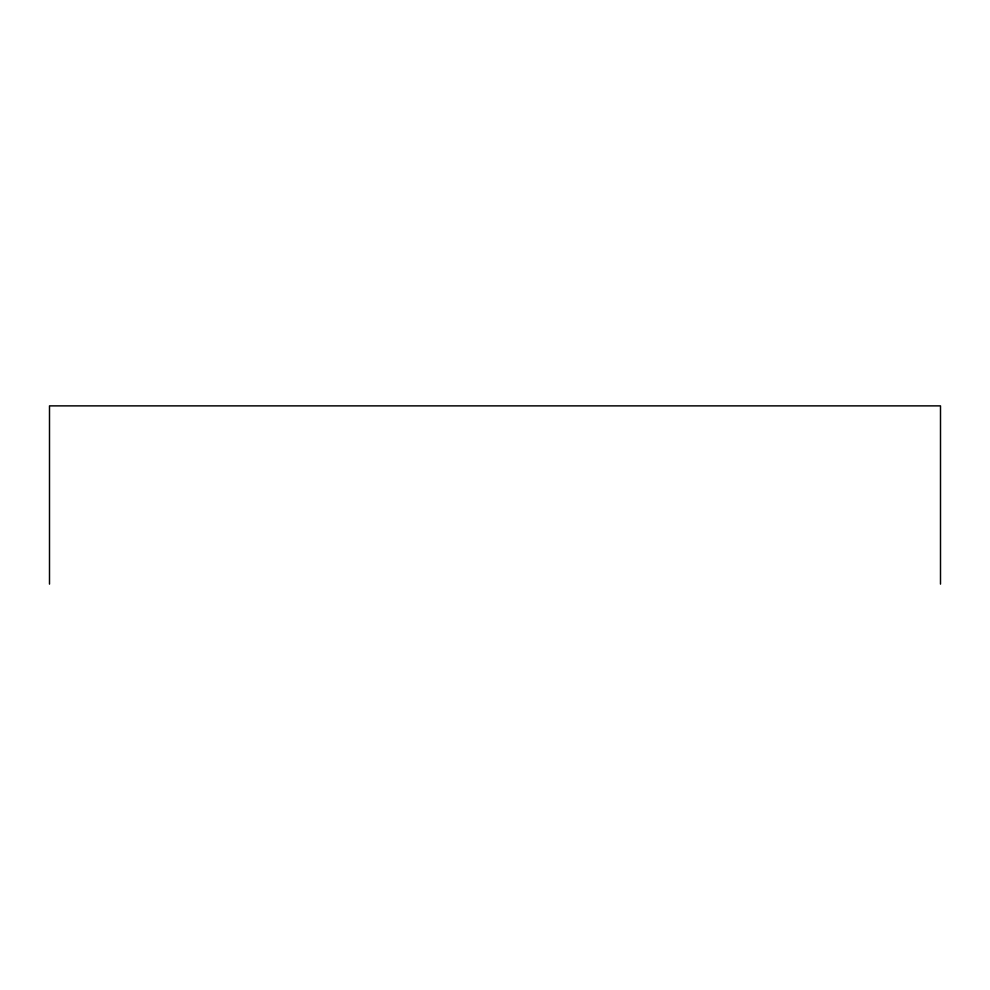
<?xml version="1.0" encoding="UTF-8"?>
<svg xmlns="http://www.w3.org/2000/svg" width="990" height="990" viewBox="0 0 990 990"><rect width="100%" height="100%" fill="white"/><g stroke="black" fill="none" stroke-linecap="round" stroke-linejoin="round"><path stroke-width="1.49" d="M940.5 584.125L940.5 405.875L49.5 405.875L49.5 584.125"/></g></svg>
